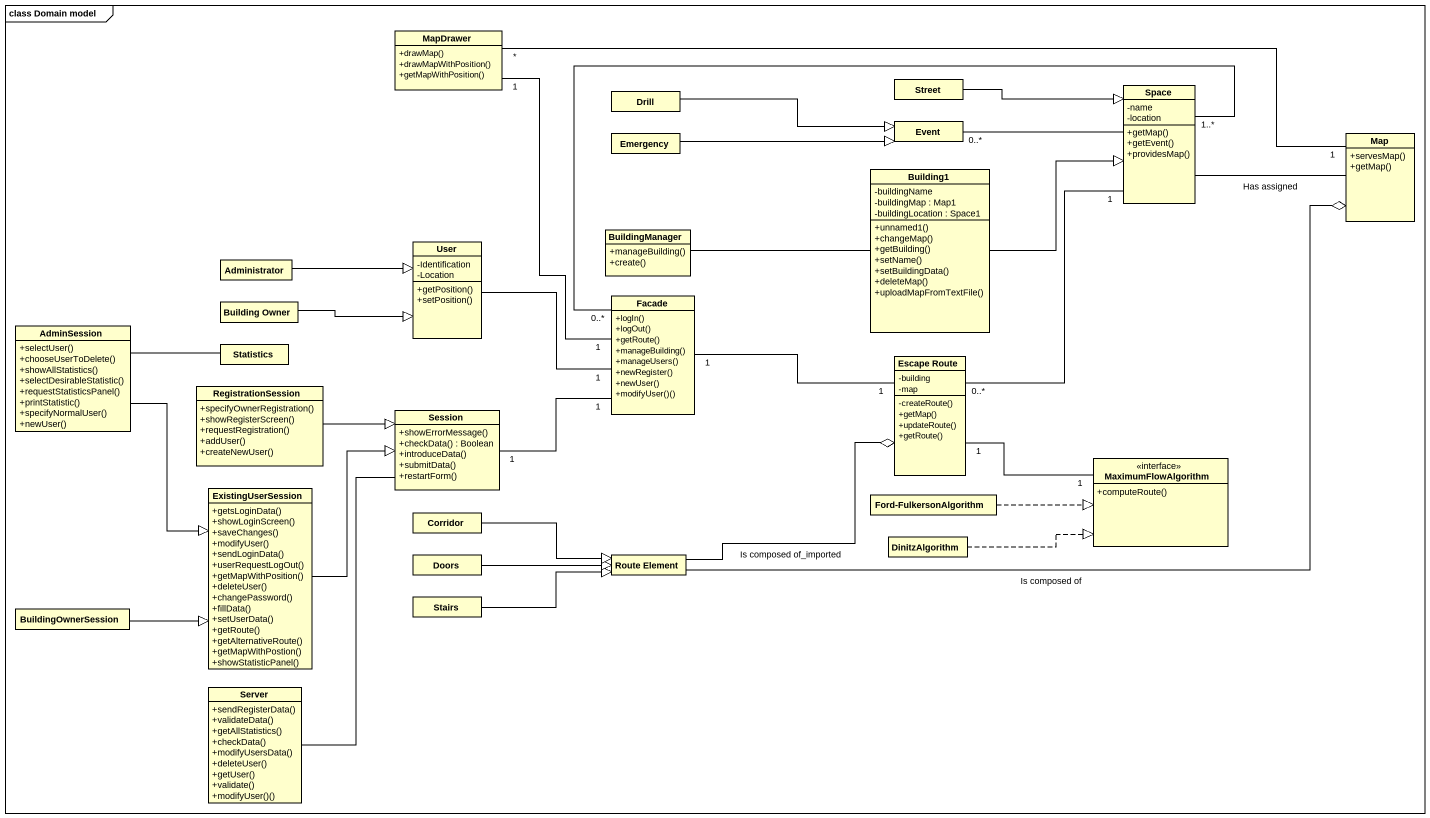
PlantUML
@startuml
mainframe class Domain model
hide circle
hide empty members
skinparam classAttributeIconSize 0
class MapDrawer {
  +drawMap()
  +drawMapWithPosition()
  +getMapWithPosition()
}
class Street
class Drill
class Space {
  -name
  -location
  +getMap()
  +getEvent()
  +providesMap()
}
class Emergency
class Event
class "Map" as Map_ {
  +servesMap()
  +getMap()
}
class Building1 {
  -buildingName
  -buildingMap : Map1
  -buildingLocation : Space1
  +unnamed1()
  +changeMap()
  +getBuilding()
  +setName()
  +setBuildingData()
  +deleteMap()
  +uploadMapFromTextFile()
}
class BuildingManager {
  +manageBuilding()
  +create()
}
class Administrator
class User {
  -Identification
  -Location
  +getPosition()
  +setPosition()
}
class "Building Owner" as Building_Owner
class Facade {
  +logIn()
  +logOut()
  +getRoute()
  +manageBuilding()
  +manageUsers()
  +newRegister()
  +newUser()
  +modifyUser()()
}
class AdminSession {
  +selectUser()
  +chooseUserToDelete()
  +showAllStatistics()
  +selectDesirableStatistic()
  +requestStatisticsPanel()
  +printStatistic()
  +specifyNormalUser()
  +newUser()
}
class Statistics
class RegistrationSession {
  +specifyOwnerRegistration()
  +showRegisterScreen()
  +requestRegistration()
  +addUser()
  +createNewUser()
}
class "Escape Route" as Escape_Route {
  -building
  -map
  -createRoute()
  +getMap()
  +updateRoute()
  +getRoute()
}
class Session {
  +showErrorMessage()
  +checkData() : Boolean
  +introduceData()
  +submitData()
  +restartForm()
}
interface MaximumFlowAlgorithm {
  +computeRoute()
}
class ExistingUserSession {
  +getsLoginData()
  +showLoginScreen()
  +saveChanges()
  +modifyUser()
  +sendLoginData()
  +userRequestLogOut()
  +getMapWithPosition()
  +deleteUser()
  +changePassword()
  +fillData()
  +setUserData()
  +getRoute()
  +getAlternativeRoute()
  +getMapWithPostion()
  +showStatisticPanel()
}
class "Ford-FulkersonAlgorithm" as Ford_FulkersonAlgorithm
class Corridor
class DinitzAlgorithm
class Doors
class "Route Element" as Route_Element
class BuildingOwnerSession
class Stairs
class Server {
  +sendRegisterData()
  +validateData()
  +getAllStatistics()
  +checkData()
  +modifyUsersData()
  +deleteUser()
  +getUser()
  +validate()
  +modifyUser()()
}
MapDrawer "*" -right- "1" Map_
MapDrawer "1" -- "1" Facade
Street -right-|> Space
Drill -right-|> Event
Space -right- Map_ : Has assigned
Space "1..*" -left- "0..*" Facade
Emergency -right-|> Event
Event "0..*" -right- Space
Map_ o-left- Route_Element : Is composed of
Building1 -right-|> Space
BuildingManager -right- Building1
Administrator -right-|> User
User -right- "1" Facade
Building_Owner -right-|> User
Facade "1" -right- "1" Escape_Route
AdminSession -right- Statistics
AdminSession --|> ExistingUserSession
RegistrationSession -right-|> Session
Escape_Route "0..*" -up- "1" Space
Escape_Route "1" -right- "1" MaximumFlowAlgorithm
Escape_Route o-left- Route_Element : Is composed of_imported
Session "1" -right- "1" Facade
ExistingUserSession -up-|> Session
Ford_FulkersonAlgorithm .right.|> MaximumFlowAlgorithm
Corridor -right-|> Route_Element
DinitzAlgorithm .right.|> MaximumFlowAlgorithm
Doors -right-|> Route_Element
BuildingOwnerSession -right-|> ExistingUserSession
Stairs -right-|> Route_Element
Server -up- Session
@enduml
